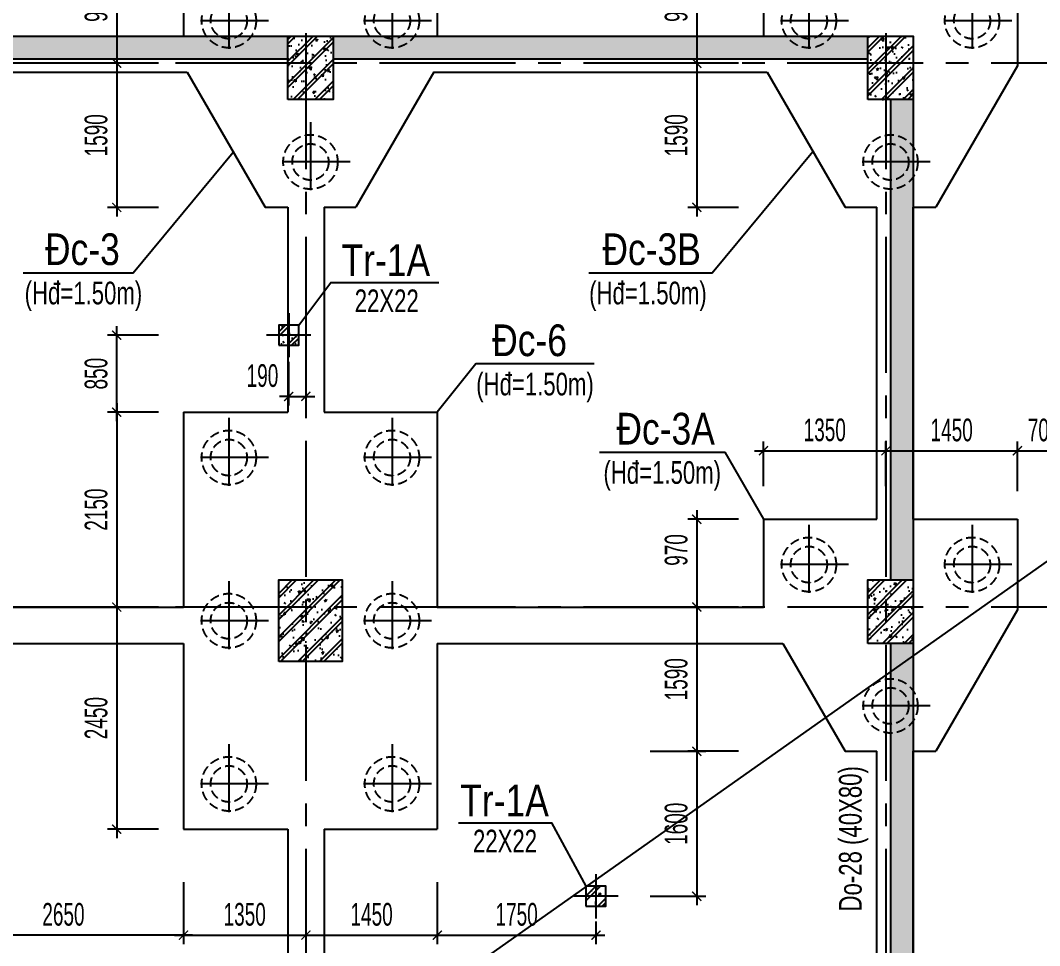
# Model space of a CAD drawing. Header units: millimetres. Extents: x 71 to 1853844, y -54216 to 5184.
# Drawn here: x 1822924 to 1834170, y -12896 to -2689 of the extents above; entities that cross this region are included whole.
import ezdxf
from ezdxf.enums import TextEntityAlignment as Align

# ---------------------------------------------------------------- set-up
doc = ezdxf.new("R2010")
doc.units = ezdxf.units.MM
doc.header["$LTSCALE"] = 1000
doc.header["$MEASUREMENT"] = 0
doc.header["$PDMODE"] = 3
doc.linetypes.add('CENTER2', pattern=[1.125, 0.75, -0.125, 0.125, -0.125])
doc.linetypes.add('HIDDEN', pattern=[0.375, 0.25, -0.125])
doc.layers.get('0').update_dxf_attribs({"linetype": 'CONTINUOUS'})
doc.layers.get('Defpoints').update_dxf_attribs({"linetype": 'CONTINUOUS'})
for name, color, linetype in [('CDC.01.AXIS', 160, 'CENTER2'), ('CDC.02.DIM', 1, 'CONTINUOUS'), ('CDC.03.BORDER', 3, 'CONTINUOUS'), ('CDC.04.HIDDEN', 8, 'HIDDEN'), ('CDC.06.TEXT', 2, 'CONTINUOUS'), ('CDC.09.COLUMN', 4, 'CONTINUOUS'), ('CDC.10.HATCH', 9, 'CONTINUOUS'), ('CDC.11.NOTE', 8, 'CONTINUOUS')]:
    doc.layers.add(name, color=color, linetype=linetype)
doc.layers.add('KCS_Plotter', color=11, linetype='CONTINUOUS', plot=False)
doc.styles.add('ARIAL', font='arial.ttf', dxfattribs={"width": 0.6})
doc.dimstyles.new('100', dxfattribs={"dimscale": 100, "dimtxt": 2.5, "dimasz": 1, "dimexe": 1, "dimexo": 0, "dimgap": 1, "dimtad": 1, "dimdec": 0, "dimdsep": 46, "dimtxsty": 'ARIAL', "dimblk": 'ARCHTICK', "dimcen": 1, "dimdle": 1, "dimclrd": 1, "dimclre": 1, "dimclrt": 2, "dimadec": 0, "dimazin": 0, "dimtfac": 0.00072, "dimtdec": 0, "dimtix": 1, "dimtmove": 2, "dimatfit": 3, "dimldrblk": 'ARCHTICK', "dimfxl": 1, "dimtolj": 1, "dimarcsym": 0})
pattern_1 = [(140, (1206.07, 2432.2), (25.100854, 286.904073), [30, -330]), (85, (1206.07, 2432.2), (-300.876853, -55.500533), [24, -264]), (190.4514, (1208.16, 2456.1), (-275.775817, 231.403753), [25.496076, -280.456845]), (136.1842, (1126.07, 2432.2), (66.207606, 426.89642), [45, -495]), (186.6356, (1131.6, 2467.78), (-389.64715, 373.86508), [38.24412, -420.6852]), (81.1842, (1126.07, 2432.2), (-389.64744, 373.86478), [36, -396]), (111, (1146.07, 2472.2), (161.047556, 238.76282), [30, -330]), (316, (1146.07, 2472.2), (146.215924, 268.75285), [24, -264]), (161.4514, (1159.5, 2492.1), (-129.0122, 336.08905), [25.496076, -280.456845]), (157.5, (1206.07, 2432.2), (-117.749785, -62.3664733), [0, -260.8, 0, -268, 0, -265]), (94.5, (1206.07, 2432.2), (-152.041275, 113.34037), [0, -152.8, 0, -254.8, 0, -101]), (57.5, (1206.07, 2343), (9.021949, 213.5289745), [0, -100, 0, -312, 0, -414]), (47.5, (1206.07, 2303), (-40.041993, 233.274468), [0, -130, 0, -207.2, 0, -294]), (45, (1206.07, 2432.2), (-120.208153, 120.208153), []), (45, (1157.07, 2432.2), (-120.208153, 120.208153), [])]

# ---------------------------------------------------------------- blocks, each defined once
blk = doc.blocks.new('D600')
at = {"layer": 'CDC.01.AXIS'}
for p, q in [((2659919, 63050), (2659919, 62175)), ((2660356, 62612), (2659482, 62612))]:
    blk.add_line(p, q, dxfattribs=at)
at = {"layer": 'CDC.04.HIDDEN', "ltscale": 0.4}
for radius in [300, 200]:
    blk.add_circle((2659919, 62612), radius, dxfattribs=at)
blk = doc.blocks.new('_ARCHTICK')
at = {"color": 0, "linetype": 'ByBlock', "const_width": 0.15}
blk.add_lwpolyline([(-0.5, -0.5), (0.5, 0.5)], dxfattribs=at)
blk = doc.blocks.new('*D95')
at = {"layer": 'CDC.02.DIM', "color": 1, "lineweight": -2, "transparency": 16777216}
for p, q in [((1823987, -2092), (1823987, -3261)), ((1824448, -2192), (1823887, -2192)), ((1824448, -3161), (1823887, -3161))]:
    blk.add_line(p, q, dxfattribs=at)
at = {"layer": 'Defpoints', "color": 0, "transparency": 16777216}
for p in [(1824448, -2192), (1823987, -3161), (1824448, -3161)]:
    blk.add_point(p, dxfattribs=at)
at = {"layer": 'CDC.02.DIM', "color": 1, "lineweight": -2, "transparency": 16777216, "xscale": 100, "yscale": 100, "zscale": 100}
for p, rotation in [((1823987, -2192), 90), ((1823987, -3161), 270)]:
    blk.add_blockref('_ARCHTICK', p, dxfattribs=dict(at, rotation=rotation))
at = {"layer": 'CDC.02.DIM', "color": 2, "transparency": 16777216, "insert": (1823760, -2531), "char_height": 250, "attachment_point": 5, "rotation": 90, "style": 'ARIAL'}
blk.add_mtext('\\A1;970', dxfattribs=at)
blk = doc.blocks.new('*D96')
at = {"layer": 'CDC.02.DIM', "color": 1, "lineweight": -2, "transparency": 16777216}
for p, q in [((1823987, -3061), (1823987, -4852)), ((1824448, -3161), (1823887, -3161)), ((1824448, -4752), (1823887, -4752))]:
    blk.add_line(p, q, dxfattribs=at)
at = {"layer": 'Defpoints', "color": 0, "transparency": 16777216}
for p in [(1824448, -3161), (1823987, -4752), (1824448, -4752)]:
    blk.add_point(p, dxfattribs=at)
at = {"layer": 'CDC.02.DIM', "color": 1, "lineweight": -2, "transparency": 16777216, "xscale": 100, "yscale": 100, "zscale": 100}
for p, rotation in [((1823987, -3161), 90), ((1823987, -4752), 270)]:
    blk.add_blockref('_ARCHTICK', p, dxfattribs=dict(at, rotation=rotation))
at = {"layer": 'CDC.02.DIM', "color": 2, "transparency": 16777216, "insert": (1823760, -3957), "char_height": 250, "attachment_point": 5, "rotation": 90, "style": 'ARIAL'}
blk.add_mtext('\\A1;1590', dxfattribs=at)
blk = doc.blocks.new('*D99')
at = {"layer": 'CDC.02.DIM', "color": 1, "lineweight": -2, "transparency": 16777216}
for p, q in [((1830387, -2092), (1830387, -3261)), ((1830848, -2192), (1830287, -2192)), ((1830848, -3161), (1830287, -3161))]:
    blk.add_line(p, q, dxfattribs=at)
at = {"layer": 'Defpoints', "color": 0, "transparency": 16777216}
for p in [(1830848, -2192), (1830387, -3161), (1830848, -3161)]:
    blk.add_point(p, dxfattribs=at)
at = {"layer": 'CDC.02.DIM', "color": 1, "lineweight": -2, "transparency": 16777216, "xscale": 100, "yscale": 100, "zscale": 100}
for p, rotation in [((1830387, -2192), 90), ((1830387, -3161), 270)]:
    blk.add_blockref('_ARCHTICK', p, dxfattribs=dict(at, rotation=rotation))
at = {"layer": 'CDC.02.DIM', "color": 2, "transparency": 16777216, "insert": (1830160, -2531), "char_height": 250, "attachment_point": 5, "rotation": 90, "style": 'ARIAL'}
blk.add_mtext('\\A1;970', dxfattribs=at)
blk = doc.blocks.new('*D100')
at = {"layer": 'CDC.02.DIM', "color": 1, "lineweight": -2, "transparency": 16777216}
for p, q in [((1830387, -3061), (1830387, -4852)), ((1830848, -3161), (1830287, -3161)), ((1830848, -4752), (1830287, -4752))]:
    blk.add_line(p, q, dxfattribs=at)
at = {"layer": 'Defpoints', "color": 0, "transparency": 16777216}
for p in [(1830848, -3161), (1830387, -4752), (1830848, -4752)]:
    blk.add_point(p, dxfattribs=at)
at = {"layer": 'CDC.02.DIM', "color": 1, "lineweight": -2, "transparency": 16777216, "xscale": 100, "yscale": 100, "zscale": 100}
for p, rotation in [((1830387, -3161), 90), ((1830387, -4752), 270)]:
    blk.add_blockref('_ARCHTICK', p, dxfattribs=dict(at, rotation=rotation))
at = {"layer": 'CDC.02.DIM', "color": 2, "transparency": 16777216, "insert": (1830160, -3957), "char_height": 250, "attachment_point": 5, "rotation": 90, "style": 'ARIAL'}
blk.add_mtext('\\A1;1590', dxfattribs=at)
blk = doc.blocks.new('*D113')
at = {"layer": 'CDC.02.DIM', "color": 1, "lineweight": -2, "transparency": 16777216}
for p, q in [((1823987, -6911), (1823987, -9261)), ((1824448, -7011), (1823887, -7011)), ((1824448, -9161), (1823887, -9161))]:
    blk.add_line(p, q, dxfattribs=at)
at = {"layer": 'Defpoints', "color": 0, "transparency": 16777216}
for p in [(1824448, -7011), (1823987, -9161), (1824448, -9161)]:
    blk.add_point(p, dxfattribs=at)
at = {"layer": 'CDC.02.DIM', "color": 1, "lineweight": -2, "transparency": 16777216, "xscale": 100, "yscale": 100, "zscale": 100}
for p, rotation in [((1823987, -7011), 90), ((1823987, -9161), 270)]:
    blk.add_blockref('_ARCHTICK', p, dxfattribs=dict(at, rotation=rotation))
at = {"layer": 'CDC.02.DIM', "color": 2, "transparency": 16777216, "insert": (1823760, -8086), "char_height": 250, "attachment_point": 5, "rotation": 90, "style": 'ARIAL'}
blk.add_mtext('\\A1;2150', dxfattribs=at)
blk = doc.blocks.new('*D114')
at = {"layer": 'CDC.02.DIM', "color": 1, "lineweight": -2, "transparency": 16777216}
for p, q in [((1823987, -9061), (1823987, -11711)), ((1824448, -9161), (1823887, -9161)), ((1824448, -11611), (1823887, -11611))]:
    blk.add_line(p, q, dxfattribs=at)
at = {"layer": 'Defpoints', "color": 0, "transparency": 16777216}
for p in [(1824448, -9161), (1823987, -11611), (1824448, -11611)]:
    blk.add_point(p, dxfattribs=at)
at = {"layer": 'CDC.02.DIM', "color": 1, "lineweight": -2, "transparency": 16777216, "xscale": 100, "yscale": 100, "zscale": 100}
for p, rotation in [((1823987, -9161), 90), ((1823987, -11611), 270)]:
    blk.add_blockref('_ARCHTICK', p, dxfattribs=dict(at, rotation=rotation))
at = {"layer": 'CDC.02.DIM', "color": 2, "transparency": 16777216, "insert": (1823760, -10386), "char_height": 250, "attachment_point": 5, "rotation": 90, "style": 'ARIAL'}
blk.add_mtext('\\A1;2450', dxfattribs=at)
blk = doc.blocks.new('*D115')
at = {"layer": 'CDC.02.DIM', "color": 1, "lineweight": -2, "transparency": 16777216}
for p, q in [((1824724, -12196), (1824724, -12880)), ((1826074, -12196), (1826074, -12880)), ((1824624, -12780), (1826174, -12780))]:
    blk.add_line(p, q, dxfattribs=at)
at = {"layer": 'Defpoints', "color": 0, "transparency": 16777216}
for p in [(1824724, -12196), (1826074, -12196), (1826074, -12780)]:
    blk.add_point(p, dxfattribs=at)
at = {"layer": 'CDC.02.DIM', "color": 1, "lineweight": -2, "transparency": 16777216, "xscale": 100, "yscale": 100, "zscale": 100, "rotation": 180}
blk.add_blockref('_ARCHTICK', (1824724, -12780), dxfattribs=at)
at = {"layer": 'CDC.02.DIM', "color": 1, "lineweight": -2, "transparency": 16777216, "xscale": 100, "yscale": 100, "zscale": 100}
blk.add_blockref('_ARCHTICK', (1826074, -12780), dxfattribs=at)
at = {"layer": 'CDC.02.DIM', "color": 2, "transparency": 16777216, "insert": (1825399, -12552), "char_height": 250, "attachment_point": 5, "style": 'ARIAL'}
blk.add_mtext('\\A1;1350', dxfattribs=at)
blk = doc.blocks.new('*D116')
at = {"layer": 'CDC.02.DIM', "color": 1, "lineweight": -2, "transparency": 16777216}
for p, q in [((1826074, -12196), (1826074, -12880)), ((1827524, -12196), (1827524, -12880)), ((1825974, -12780), (1827624, -12780))]:
    blk.add_line(p, q, dxfattribs=at)
at = {"layer": 'Defpoints', "color": 0, "transparency": 16777216}
for p in [(1826074, -12196), (1827524, -12196), (1827524, -12780)]:
    blk.add_point(p, dxfattribs=at)
at = {"layer": 'CDC.02.DIM', "color": 1, "lineweight": -2, "transparency": 16777216, "xscale": 100, "yscale": 100, "zscale": 100, "rotation": 180}
blk.add_blockref('_ARCHTICK', (1826074, -12780), dxfattribs=at)
at = {"layer": 'CDC.02.DIM', "color": 1, "lineweight": -2, "transparency": 16777216, "xscale": 100, "yscale": 100, "zscale": 100}
blk.add_blockref('_ARCHTICK', (1827524, -12780), dxfattribs=at)
at = {"layer": 'CDC.02.DIM', "color": 2, "transparency": 16777216, "insert": (1826799, -12552), "char_height": 250, "attachment_point": 5, "style": 'ARIAL'}
blk.add_mtext('\\A1;1450', dxfattribs=at)
blk = doc.blocks.new('*D135')
at = {"layer": 'CDC.02.DIM', "color": 1, "lineweight": -2, "transparency": 16777216}
for p, q in [((1831124, -7829), (1831124, -7336)), ((1832474, -7829), (1832474, -7336)), ((1831024, -7436), (1832574, -7436))]:
    blk.add_line(p, q, dxfattribs=at)
at = {"layer": 'Defpoints', "color": 0, "transparency": 16777216}
for p in [(1832474, -7436), (1831124, -7829), (1832474, -7829)]:
    blk.add_point(p, dxfattribs=at)
at = {"layer": 'CDC.02.DIM', "color": 1, "lineweight": -2, "transparency": 16777216, "xscale": 100, "yscale": 100, "zscale": 100, "rotation": 180}
blk.add_blockref('_ARCHTICK', (1831124, -7436), dxfattribs=at)
at = {"layer": 'CDC.02.DIM', "color": 1, "lineweight": -2, "transparency": 16777216, "xscale": 100, "yscale": 100, "zscale": 100}
blk.add_blockref('_ARCHTICK', (1832474, -7436), dxfattribs=at)
at = {"layer": 'CDC.02.DIM', "color": 2, "transparency": 16777216, "insert": (1831799, -7208), "char_height": 250, "attachment_point": 5, "style": 'ARIAL'}
blk.add_mtext('\\A1;1350', dxfattribs=at)
blk = doc.blocks.new('*D136')
at = {"layer": 'CDC.02.DIM', "color": 1, "lineweight": -2, "transparency": 16777216}
for p, q in [((1832474, -7829), (1832474, -7336)), ((1833924, -7829), (1833924, -7336)), ((1832374, -7436), (1834024, -7436))]:
    blk.add_line(p, q, dxfattribs=at)
at = {"layer": 'Defpoints', "color": 0, "transparency": 16777216}
for p in [(1833924, -7436), (1832474, -7829), (1833924, -7829)]:
    blk.add_point(p, dxfattribs=at)
at = {"layer": 'CDC.02.DIM', "color": 1, "lineweight": -2, "transparency": 16777216, "xscale": 100, "yscale": 100, "zscale": 100, "rotation": 180}
blk.add_blockref('_ARCHTICK', (1832474, -7436), dxfattribs=at)
at = {"layer": 'CDC.02.DIM', "color": 1, "lineweight": -2, "transparency": 16777216, "xscale": 100, "yscale": 100, "zscale": 100}
blk.add_blockref('_ARCHTICK', (1833924, -7436), dxfattribs=at)
at = {"layer": 'CDC.02.DIM', "color": 2, "transparency": 16777216, "insert": (1833199, -7209), "char_height": 250, "attachment_point": 5, "style": 'ARIAL'}
blk.add_mtext('\\A1;1450', dxfattribs=at)
blk = doc.blocks.new('*D137')
at = {"layer": 'CDC.02.DIM', "color": 1, "lineweight": -2, "transparency": 16777216}
for p, q in [((1830387, -8092), (1830387, -9261)), ((1830848, -8192), (1830287, -8192)), ((1830848, -9161), (1830287, -9161))]:
    blk.add_line(p, q, dxfattribs=at)
at = {"layer": 'Defpoints', "color": 0, "transparency": 16777216}
for p in [(1830848, -8192), (1830387, -9161), (1830848, -9161)]:
    blk.add_point(p, dxfattribs=at)
at = {"layer": 'CDC.02.DIM', "color": 1, "lineweight": -2, "transparency": 16777216, "xscale": 100, "yscale": 100, "zscale": 100}
for p, rotation in [((1830387, -8192), 90), ((1830387, -9161), 270)]:
    blk.add_blockref('_ARCHTICK', p, dxfattribs=dict(at, rotation=rotation))
at = {"layer": 'CDC.02.DIM', "color": 2, "transparency": 16777216, "insert": (1830160, -8531), "char_height": 250, "attachment_point": 5, "rotation": 90, "style": 'ARIAL'}
blk.add_mtext('\\A1;970', dxfattribs=at)
blk = doc.blocks.new('*D138')
at = {"layer": 'CDC.02.DIM', "color": 1, "lineweight": -2, "transparency": 16777216}
for p, q in [((1830387, -9061), (1830387, -10852)), ((1830848, -9161), (1830287, -9161)), ((1830848, -10752), (1830287, -10752))]:
    blk.add_line(p, q, dxfattribs=at)
at = {"layer": 'Defpoints', "color": 0, "transparency": 16777216}
for p in [(1830848, -9161), (1830387, -10752), (1830848, -10752)]:
    blk.add_point(p, dxfattribs=at)
at = {"layer": 'CDC.02.DIM', "color": 1, "lineweight": -2, "transparency": 16777216, "xscale": 100, "yscale": 100, "zscale": 100}
for p, rotation in [((1830387, -9161), 90), ((1830387, -10752), 270)]:
    blk.add_blockref('_ARCHTICK', p, dxfattribs=dict(at, rotation=rotation))
at = {"layer": 'CDC.02.DIM', "color": 2, "transparency": 16777216, "insert": (1830160, -9957), "char_height": 250, "attachment_point": 5, "rotation": 90, "style": 'ARIAL'}
blk.add_mtext('\\A1;1590', dxfattribs=at)
blk = doc.blocks.new('*D203')
at = {"layer": 'CDC.02.DIM', "color": 1, "lineweight": -2, "transparency": 16777216}
for p, q in [((1833924, -7884), (1833924, -7336)), ((1834624, -7884), (1834624, -7336)), ((1833824, -7436), (1834724, -7436))]:
    blk.add_line(p, q, dxfattribs=at)
at = {"layer": 'Defpoints', "color": 0, "transparency": 16777216}
for p in [(1834624, -7436), (1833924, -7884), (1834624, -7884)]:
    blk.add_point(p, dxfattribs=at)
at = {"layer": 'CDC.02.DIM', "color": 1, "lineweight": -2, "transparency": 16777216, "xscale": 100, "yscale": 100, "zscale": 100, "rotation": 180}
blk.add_blockref('_ARCHTICK', (1833924, -7436), dxfattribs=at)
at = {"layer": 'CDC.02.DIM', "color": 1, "lineweight": -2, "transparency": 16777216, "xscale": 100, "yscale": 100, "zscale": 100}
blk.add_blockref('_ARCHTICK', (1834624, -7436), dxfattribs=at)
at = {"layer": 'CDC.02.DIM', "color": 2, "transparency": 16777216, "insert": (1834214, -7209), "char_height": 250, "attachment_point": 5, "style": 'ARIAL'}
blk.add_mtext('\\A1;700', dxfattribs=at)
blk = doc.blocks.new('*D214')
at = {"layer": 'CDC.02.DIM', "color": 1, "lineweight": -2, "transparency": 16777216}
for p, q in [((1825884, -6455), (1825884, -6937)), ((1826074, -6455), (1826074, -6937)), ((1825884, -6837), (1825784, -6837)), ((1825884, -6837), (1826074, -6837)), ((1826074, -6837), (1826174, -6837))]:
    blk.add_line(p, q, dxfattribs=at)
at = {"layer": 'Defpoints', "color": 0, "transparency": 16777216}
for p in [(1825884, -6455), (1826074, -6455), (1826074, -6837)]:
    blk.add_point(p, dxfattribs=at)
at = {"layer": 'CDC.02.DIM', "color": 1, "lineweight": -2, "transparency": 16777216, "xscale": 100, "yscale": 100, "zscale": 100}
blk.add_blockref('_ARCHTICK', (1825884, -6837), dxfattribs=at)
at = {"layer": 'CDC.02.DIM', "color": 1, "lineweight": -2, "transparency": 16777216, "xscale": 100, "yscale": 100, "zscale": 100, "rotation": 180}
blk.add_blockref('_ARCHTICK', (1826074, -6837), dxfattribs=at)
at = {"layer": 'CDC.02.DIM', "color": 2, "transparency": 16777216, "insert": (1825595, -6609), "char_height": 250, "attachment_point": 5, "style": 'ARIAL'}
blk.add_mtext('\\A1;190', dxfattribs=at)
blk = doc.blocks.new('*D215')
at = {"layer": 'CDC.02.DIM', "color": 1, "lineweight": -2, "transparency": 16777216}
for p, q in [((1823987, -7111), (1823987, -6061)), ((1824448, -6161), (1823887, -6161)), ((1824448, -7011), (1823887, -7011))]:
    blk.add_line(p, q, dxfattribs=at)
at = {"layer": 'Defpoints', "color": 0, "transparency": 16777216}
for p in [(1823987, -6161), (1824448, -6161), (1824448, -7011)]:
    blk.add_point(p, dxfattribs=at)
at = {"layer": 'CDC.02.DIM', "color": 1, "lineweight": -2, "transparency": 16777216, "xscale": 100, "yscale": 100, "zscale": 100}
for p, rotation in [((1823987, -6161), 90), ((1823987, -7011), 270)]:
    blk.add_blockref('_ARCHTICK', p, dxfattribs=dict(at, rotation=rotation))
at = {"layer": 'CDC.02.DIM', "color": 2, "transparency": 16777216, "insert": (1823760, -6586), "char_height": 250, "attachment_point": 5, "rotation": 90, "style": 'ARIAL'}
blk.add_mtext('\\A1;850', dxfattribs=at)
blk = doc.blocks.new('*D216')
at = {"layer": 'CDC.02.DIM', "color": 1, "lineweight": -2, "transparency": 16777216}
for p, q in [((1827524, -12629), (1827524, -12880)), ((1829274, -12629), (1829274, -12880)), ((1827424, -12780), (1829374, -12780))]:
    blk.add_line(p, q, dxfattribs=at)
at = {"layer": 'Defpoints', "color": 0, "transparency": 16777216}
for p in [(1827524, -12629), (1829274, -12629), (1829274, -12780)]:
    blk.add_point(p, dxfattribs=at)
at = {"layer": 'CDC.02.DIM', "color": 1, "lineweight": -2, "transparency": 16777216, "xscale": 100, "yscale": 100, "zscale": 100, "rotation": 180}
blk.add_blockref('_ARCHTICK', (1827524, -12780), dxfattribs=at)
at = {"layer": 'CDC.02.DIM', "color": 1, "lineweight": -2, "transparency": 16777216, "xscale": 100, "yscale": 100, "zscale": 100}
blk.add_blockref('_ARCHTICK', (1829274, -12780), dxfattribs=at)
at = {"layer": 'CDC.02.DIM', "color": 2, "transparency": 16777216, "insert": (1828399, -12552), "char_height": 250, "attachment_point": 5, "style": 'ARIAL'}
blk.add_mtext('\\A1;1750', dxfattribs=at)
blk = doc.blocks.new('*D217')
at = {"layer": 'CDC.02.DIM', "color": 1, "lineweight": -2, "transparency": 16777216}
for p, q in [((1830387, -10652), (1830387, -12451)), ((1829874, -10752), (1830487, -10752)), ((1829874, -12351), (1830487, -12351))]:
    blk.add_line(p, q, dxfattribs=at)
at = {"layer": 'Defpoints', "color": 0, "transparency": 16777216}
for p in [(1829874, -10752), (1829874, -12351), (1830387, -12351)]:
    blk.add_point(p, dxfattribs=at)
at = {"layer": 'CDC.02.DIM', "color": 1, "lineweight": -2, "transparency": 16777216, "xscale": 100, "yscale": 100, "zscale": 100}
for p, rotation in [((1830387, -10752), 90), ((1830387, -12351), 270)]:
    blk.add_blockref('_ARCHTICK', p, dxfattribs=dict(at, rotation=rotation))
at = {"layer": 'CDC.02.DIM', "color": 2, "transparency": 16777216, "insert": (1830160, -11552), "char_height": 250, "attachment_point": 5, "rotation": 90, "style": 'ARIAL'}
blk.add_mtext('\\A1;1600', dxfattribs=at)
blk = doc.blocks.new('*D355')
at = {"layer": 'CDC.02.DIM', "color": 1, "lineweight": -2, "transparency": 16777216}
for p, q in [((1822074, -12629), (1822074, -12880)), ((1824724, -12629), (1824724, -12880)), ((1824824, -12780), (1821974, -12780))]:
    blk.add_line(p, q, dxfattribs=at)
at = {"layer": 'Defpoints', "color": 0, "transparency": 16777216}
for p in [(1822074, -12629), (1824724, -12629), (1822074, -12780)]:
    blk.add_point(p, dxfattribs=at)
at = {"layer": 'CDC.02.DIM', "color": 1, "lineweight": -2, "transparency": 16777216, "xscale": 100, "yscale": 100, "zscale": 100, "rotation": 180}
blk.add_blockref('_ARCHTICK', (1822074, -12780), dxfattribs=at)
at = {"layer": 'CDC.02.DIM', "color": 1, "lineweight": -2, "transparency": 16777216, "xscale": 100, "yscale": 100, "zscale": 100}
blk.add_blockref('_ARCHTICK', (1824724, -12780), dxfattribs=at)
at = {"layer": 'CDC.02.DIM', "color": 2, "transparency": 16777216, "insert": (1823399, -12552), "char_height": 250, "attachment_point": 5, "style": 'ARIAL'}
blk.add_mtext('\\A1;2650', dxfattribs=at)

msp = doc.modelspace()

# ---------------------------------------------------------------- hatches: boundary and pattern name
at = {"layer": 'CDC.10.HATCH'}
h = msp.add_hatch(dxfattribs=at)
h.set_pattern_fill('1BETONG2-BOP', color=256, scale=40, angle=90, style=0, pattern_type=2)
h.set_pattern_definition(pattern_1)
h.paths.add_polyline_path([(1785824.3, -2861.6), (1778274.3, -2861.6), (1778274.3, -3111.6), (1785824.3, -3111.6)])
h.paths.add_polyline_path([(1793774.3, -2861.6), (1786324.3, -2861.6), (1786324.3, -3111.6), (1793774.3, -3111.6)])
h.paths.add_polyline_path([(1801774.3, -2861.6), (1794274.3, -2861.6), (1794274.3, -3111.6), (1801774.3, -3111.6)])
h.paths.add_polyline_path([(1809774.3, -2861.6), (1802674.3, -2861.6), (1802674.3, -3111.6), (1809774.3, -3111.6)])
h.paths.add_polyline_path([(1817774.3, -2861.6), (1810274.3, -2861.6), (1810274.3, -3111.6), (1817774.3, -3111.6)])
h.paths.add_polyline_path([(1825874.3, -2861.6), (1818274.3, -2861.6), (1818274.3, -3111.6), (1825874.3, -3111.6)])
h.paths.add_polyline_path([(1832274.3, -2861.6), (1826374.3, -2861.6), (1826374.3, -3111.6), (1832274.3, -3111.6)])
h = msp.add_hatch(dxfattribs=at)
h.set_pattern_fill('1BETONG2-BOP', color=256, scale=40, angle=90, style=0, pattern_type=2)
h.set_pattern_definition(pattern_1)
h.paths.add_polyline_path([(1825874.3, -3561.5), (1826374.3, -3561.5), (1826374.3, -2861.5), (1825874.3, -2861.5)])
h = msp.add_hatch(dxfattribs=at)
h.set_pattern_fill('1BETONG2-BOP', color=256, scale=40, angle=90, style=0, pattern_type=2)
h.set_pattern_definition(pattern_1)
h.paths.add_polyline_path([(1825874.3, -3561.5), (1826374.3, -3561.5), (1826374.3, -2861.5), (1825874.3, -2861.5)])
h = msp.add_hatch(dxfattribs=at)
h.set_pattern_fill('1BETONG2-BOP', color=256, scale=40, angle=90, style=0, pattern_type=2)
h.set_pattern_definition(pattern_1)
h.paths.add_polyline_path([(1832274.3, -3561.5), (1832774.3, -3561.5), (1832774.3, -2861.5), (1832274.3, -2861.5)])
h = msp.add_hatch(dxfattribs=at)
h.set_pattern_fill('1BETONG2-BOP', color=256, scale=40, angle=90, style=0, pattern_type=2)
h.set_pattern_definition(pattern_1)
h.paths.add_polyline_path([(1832274.3, -3561.5), (1832774.3, -3561.5), (1832774.3, -2861.5), (1832274.3, -2861.5)])
h = msp.add_hatch(dxfattribs=at)
h.set_pattern_fill('1BETONG2-BOP', color=256, scale=40, angle=90, style=0, pattern_type=2)
h.set_pattern_definition(pattern_1)
h.paths.add_polyline_path([(1832773.7, -3561.5), (1832523.7, -3561.5), (1832523.7, -8861.5), (1832773.7, -8861.5)])
h.paths.add_polyline_path([(1832773.7, -9561.5), (1832523.7, -9561.5), (1832523.7, -14861.5), (1832773.7, -14861.5)])
h.paths.add_polyline_path([(1832773.7, -15561.5), (1832523.7, -15561.5), (1832523.7, -20761.6), (1832773.7, -20761.6)])
h = msp.add_hatch(dxfattribs=at)
h.set_pattern_fill('1BETONG2-BOP', color=256, scale=40, angle=90, style=0, pattern_type=2)
h.set_pattern_definition(pattern_1)
h.paths.add_polyline_path([(1825994.9, -6051.5), (1825774.9, -6051.5), (1825774.9, -6271.5), (1825994.9, -6271.5)])
h = msp.add_hatch(dxfattribs=at)
h.set_pattern_fill('1BETONG2-BOP', color=256, scale=40, angle=90, style=0, pattern_type=2)
h.set_pattern_definition(pattern_1)
h.paths.add_polyline_path([(1825774.3, -9761.5), (1826474.3, -9761.5), (1826474.3, -8861.5), (1825774.3, -8861.5)])
h = msp.add_hatch(dxfattribs=at)
h.set_pattern_fill('1BETONG2-BOP', color=256, scale=40, angle=90, style=0, pattern_type=2)
h.set_pattern_definition(pattern_1)
h.paths.add_polyline_path([(1825774.3, -9761.5), (1826474.3, -9761.5), (1826474.3, -8861.5), (1825774.3, -8861.5)])
h = msp.add_hatch(dxfattribs=at)
h.set_pattern_fill('1BETONG2-BOP', color=256, scale=40, angle=90, style=0, pattern_type=2)
h.set_pattern_definition(pattern_1)
h.paths.add_polyline_path([(1832274.3, -9561.5), (1832774.3, -9561.5), (1832774.3, -8861.5), (1832274.3, -8861.5)])
h = msp.add_hatch(dxfattribs=at)
h.set_pattern_fill('1BETONG2-BOP', color=256, scale=40, angle=90, style=0, pattern_type=2)
h.set_pattern_definition(pattern_1)
h.paths.add_polyline_path([(1832274.3, -9561.5), (1832774.3, -9561.5), (1832774.3, -8861.5), (1832274.3, -8861.5)])
h = msp.add_hatch(dxfattribs=at)
h.set_pattern_fill('1BETONG2-BOP', color=256, scale=40, angle=90, style=0, pattern_type=2)
h.set_pattern_definition(pattern_1)
h.paths.add_polyline_path([(1829384.5, -12241.5), (1829164.5, -12241.5), (1829164.5, -12461.5), (1829384.5, -12461.5)])

# ---------------------------------------------------------------- linework, layer by layer
at = {"layer": 'CDC.01.AXIS', "ltscale": 2}
for p, q in [((1826074.3, -578.6), (1826074.3, -35145.9)), ((1826074.3, -578.6), (1826074.3, -35145.9)), ((1832474.3, -578.6), (1832474.3, -35145.9)), ((1832474.3, -578.6), (1832474.3, -35145.9)), ((1835136, -3161.5), (1776902.9, -3161.5)), ((1835136, -3161.5), (1776902.9, -3161.5)), ((1825884.9, -5917.9), (1825884.9, -6405.1)), ((1826128.5, -6161.5), (1825641.2, -6161.5)), ((1835136.5, -9161.5), (1776902.9, -9161.5)), ((1835136.5, -9161.5), (1803103.6, -9161.5)), ((1829274.5, -12107.9), (1829274.5, -12595.1)), ((1829518.1, -12351.5), (1829030.8, -12351.5))]:
    msp.add_line(p, q, dxfattribs=at)
at = {"layer": 'CDC.03.BORDER'}
for p, q in [((1824724.3, -2191.9), (1824724.3, -2861.6)), ((1827524.3, -2191.9), (1827524.3, -2861.6)), ((1831124.3, -2191.9), (1831124.3, -2861.6)), ((1833924.3, -2191.9), (1833924.3, -3191.9)), ((1819424.3, -2861.6), (1824724.3, -2861.6)), ((1827524.3, -2861.6), (1831124.3, -2861.6)), ((1833924.3, -3191.9), (1833024.3, -4750.7)), ((1819424.3, -3261.6), (1824764.5, -3261.6)), ((1824764.5, -3261.6), (1825624.3, -4750.7)), ((1827484, -3261.6), (1826624.3, -4750.7)), ((1827484, -3261.6), (1831164.5, -3261.6)), ((1831164.5, -3261.6), (1832024.3, -4750.7)), ((1825624.3, -4750.7), (1825874.3, -4750.7)), ((1825874.3, -4750.7), (1825874.3, -7011.5)), ((1826274.3, -4750.7), (1826274.3, -7011.5)), ((1826274.3, -4750.7), (1826624.3, -4750.7)), ((1832024.3, -4750.7), (1832373.7, -4750.7)), ((1832373.7, -8191.9), (1832373.7, -4750.7)), ((1832773.7, -8191.9), (1832773.7, -4750.7)), ((1832773.7, -4750.7), (1833024.3, -4750.7)), ((1824724.3, -7011.5), (1825874.3, -7011.5)), ((1824724.3, -7011.5), (1824724.3, -9161.5)), ((1826274.3, -7011.5), (1827524.3, -7011.5)), ((1827524.3, -7011.5), (1827524.3, -9161.5)), ((1831124.3, -8191.9), (1832373.7, -8191.9)), ((1831124.3, -8191.9), (1831124.3, -9161.5)), ((1832773.7, -8191.9), (1833924.3, -8191.9)), ((1833924.3, -8191.9), (1833924.3, -9191.9)), ((1819424.3, -9161.5), (1824724.3, -9161.5)), ((1827524.3, -9161.5), (1831124.3, -9161.5)), ((1833924.3, -9191.9), (1833024.3, -10750.7)), ((1819424.3, -9561.5), (1824724.3, -9561.5)), ((1824724.3, -9561.5), (1824724.3, -11611.5)), ((1827524.3, -9561.5), (1831337.7, -9561.5)), ((1827524.3, -9561.5), (1827524.3, -11611.5)), ((1831337.7, -9561.5), (1832024.3, -10750.7)), ((1832024.3, -10750.7), (1832373.7, -10750.7)), ((1832373.7, -14191.9), (1832373.7, -10750.7)), ((1832773.7, -14191.9), (1832773.7, -10750.7)), ((1832773.7, -10750.7), (1833024.3, -10750.7)), ((1824724.3, -11611.5), (1825874.3, -11611.5)), ((1825874.3, -11611.5), (1825874.3, -13011.5)), ((1826274.3, -11611.5), (1826274.3, -13011.5)), ((1826274.3, -11611.5), (1827524.3, -11611.5))]:
    msp.add_line(p, q, dxfattribs=at)
at = {"layer": 'CDC.09.COLUMN'}
for p, q in [((1777774.3, -2861.6), (1832773.7, -2861.6)), ((1832773.7, -2861.6), (1832773.7, -20761.6)), ((1818274.3, -3111.6), (1825874.3, -3111.6)), ((1826374.3, -3111.6), (1832274.3, -3111.6)), ((1832523.7, -3561.5), (1832523.7, -8861.5)), ((1832523.7, -9561.5), (1832523.7, -14861.5))]:
    msp.add_line(p, q, dxfattribs=at)
at = {"layer": 'CDC.09.COLUMN', "ltscale": 2000}
for points in [[(1825874.3, -3561.5), (1825874.3, -2861.5), (1826374.3, -2861.5), (1826374.3, -3561.5)], [(1825874.3, -3561.5), (1825874.3, -2861.5), (1826374.3, -2861.5), (1826374.3, -3561.5)], [(1825874.3, -3561.5), (1825874.3, -2861.5), (1826374.3, -2861.5), (1826374.3, -3561.5)], [(1825874.3, -3561.5), (1825874.3, -2861.5), (1826374.3, -2861.5), (1826374.3, -3561.5)], [(1832274.3, -3561.5), (1832274.3, -2861.5), (1832774.3, -2861.5), (1832774.3, -3561.5)], [(1832274.3, -3561.5), (1832274.3, -2861.5), (1832774.3, -2861.5), (1832774.3, -3561.5)], [(1832274.3, -3561.5), (1832274.3, -2861.5), (1832774.3, -2861.5), (1832774.3, -3561.5)], [(1832274.3, -3561.5), (1832274.3, -2861.5), (1832774.3, -2861.5), (1832774.3, -3561.5)], [(1825774.9, -6271.5), (1825994.9, -6271.5), (1825994.9, -6051.5), (1825774.9, -6051.5)], [(1825774.3, -9761.5), (1825774.3, -8861.5), (1826474.3, -8861.5), (1826474.3, -9761.5)], [(1825774.3, -9761.5), (1825774.3, -8861.5), (1826474.3, -8861.5), (1826474.3, -9761.5)], [(1825774.3, -9761.5), (1825774.3, -8861.5), (1826474.3, -8861.5), (1826474.3, -9761.5)], [(1825774.3, -9761.5), (1825774.3, -8861.5), (1826474.3, -8861.5), (1826474.3, -9761.5)], [(1832274.3, -9561.5), (1832274.3, -8861.5), (1832774.3, -8861.5), (1832774.3, -9561.5)], [(1832274.3, -9561.5), (1832274.3, -8861.5), (1832774.3, -8861.5), (1832774.3, -9561.5)], [(1832274.3, -9561.5), (1832274.3, -8861.5), (1832774.3, -8861.5), (1832774.3, -9561.5)], [(1832274.3, -9561.5), (1832274.3, -8861.5), (1832774.3, -8861.5), (1832774.3, -9561.5)], [(1829164.5, -12461.5), (1829384.5, -12461.5), (1829384.5, -12241.5), (1829164.5, -12241.5)]]:
    msp.add_lwpolyline(points, close=True, dxfattribs=at)
at = {"layer": 'CDC.11.NOTE'}
for points in [[(1822954.4, -5473.2), (1824167.8, -5473.2), (1825272.9, -4142.1)], [(1829196.8, -5473.2), (1830557.8, -5473.2), (1831668.8, -4135)], [(1825994.9, -6051.5), (1826348.8, -5582.4), (1827541.9, -5582.4)], [(1829253.4, -6478), (1827950.7, -6478), (1827524.3, -7011.5)], [(1829314.1, -7453.2), (1830697.8, -7453.2), (1831124.3, -8191.9)], [(1827757.6, -11542.3), (1828785.3, -11542.3), (1829164.5, -12241.5)]]:
    msp.add_lwpolyline(points, dxfattribs=at)
at = {"layer": 'KCS_Plotter'}
msp.add_line((1853843.8, 5184), (1769743.8, -54216), dxfattribs=at)

# ---------------------------------------------------------------- block references
at = {"layer": 'CDC.03.BORDER'}
for p in [(-834694.6, -65304.3), (-832894.6, -65304.3), (-828294.6, -65304.3), (-826494.6, -65304.3), (-833794.6, -66863.1), (-827394.6, -66863.1), (-834694.6, -70123.9), (-832894.6, -70123.9), (-828294.6, -71304.3), (-826494.6, -71304.3), (-834694.6, -71923.9), (-832894.6, -71923.9), (-827394.6, -72863.1), (-834694.6, -73723.9), (-832894.6, -73723.9)]:
    msp.add_blockref('D600', p, dxfattribs=at)

# ---------------------------------------------------------------- texts
at = {"layer": 'CDC.06.TEXT', "style": 'ARIAL'}
for s, height, width, p in [('Đc-3', 350, 0.8, (1823608, -5213.1)), ('Đc-3B', 350, 0.8, (1829888.6, -5213.1)), ('Tr-1A', 350, 0.8, (1826956.2, -5334.9)), ('(Hđ=1.50m)', 250, 0.7, (1823619.7, -5696.4)), ('(Hđ=1.50m)', 250, 0.7, (1829848, -5696.4)), ('22X22', 250, 0.7, (1826966.1, -5782.4)), ('Đc-6', 350, 0.8, (1828542.1, -6217.9)), ('(Hđ=1.50m)', 250, 0.7, (1828601.9, -6701.2)), ('Đc-3A', 350, 0.8, (1830043.1, -7193.1)), ('(Hđ=1.50m)', 250, 0.7, (1830005.7, -7676.4)), ('Tr-1A', 350, 0.8, (1828266, -11294.7)), ('22X22', 250, 0.7, (1828271, -11742.3))]:
    msp.add_text(s, height=height, dxfattribs=dict(at, width=width)).set_placement(p, align=Align.MIDDLE_CENTER)
at = {"layer": 'CDC.06.TEXT', "style": 'ARIAL', "width": 0.7}
msp.add_text('Do-28 (40X80)', height=250, rotation=90, dxfattribs=at).set_placement((1832080.8, -11717.4), align=Align.MIDDLE_CENTER)

# ---------------------------------------------------------------- dimensions: what is measured, and where the dimension line sits
at = {"layer": 'CDC.02.DIM'}
for base, p1, p2, picture, middle in [((1823987.2, -3161.5), (1824448.1, -2191.9), (1824448.1, -3161.5), '*D95', (1823759.5, -2531)), ((1830387.2, -3161.5), (1830848.1, -2191.9), (1830848.1, -3161.5), '*D99', (1830159.5, -2531)), ((1830387.2, -9161.5), (1830848.1, -8191.9), (1830848.1, -9161.5), '*D137', (1830159.5, -8531))]:
    dim = msp.add_linear_dim(base=base, p1=p1, p2=p2, angle=90, dimstyle='100', dxfattribs=at)
    dim.commit()
    dim.dimension.update_dxf_attribs({"geometry": picture, "text_midpoint": middle, "dimtype": 160})
for base, p1, p2, picture, middle in [((1823987.2, -4751.7), (1824448.1, -3161.5), (1824448.1, -4751.7), '*D96', (1823759.5, -3956.6)), ((1830387.2, -4751.7), (1830848.1, -3161.5), (1830848.1, -4751.7), '*D100', (1830159.5, -3956.6)), ((1823987.2, -6161.5), (1824448.1, -7011.5), (1824448.1, -6161.5), '*D215', (1823759.5, -6586.5)), ((1823987.2, -9161.5), (1824448.1, -7011.5), (1824448.1, -9161.5), '*D113', (1823759.5, -8086.5)), ((1823987.2, -11611.5), (1824448.1, -9161.5), (1824448.1, -11611.5), '*D114', (1823759.5, -10386.5)), ((1830387.2, -10751.7), (1830848.1, -9161.5), (1830848.1, -10751.7), '*D138', (1830159.5, -9956.6)), ((1830387.2, -12351.5), (1829874.4, -10751.7), (1829874.4, -12351.5), '*D217', (1830159.5, -11551.6))]:
    dim = msp.add_linear_dim(base=base, p1=p1, p2=p2, angle=90, dimstyle='100', dxfattribs=at)
    dim.commit()
    dim.dimension.update_dxf_attribs({"geometry": picture, "text_midpoint": middle})
for base, p1, p2, picture, middle in [((1826074.3, -6836.6), (1825883.9, -6455.2), (1826074.3, -6455.2), '*D214', (1825594.7, -6609)), ((1834624.3, -7436.2), (1833924.3, -7883.8), (1834624.3, -7883.8), '*D203', (1834214.2, -7208.6))]:
    dim = msp.add_linear_dim(base=base, p1=p1, p2=p2, dimstyle='100', dxfattribs=at)
    dim.commit()
    dim.dimension.update_dxf_attribs({"geometry": picture, "text_midpoint": middle, "dimtype": 160})
for base, p1, p2, picture, middle in [((1832474.3, -7436.2), (1831124.3, -7828.9), (1832474.3, -7828.9), '*D135', (1831799.3, -7208.5)), ((1833924.3, -7436.2), (1832474.3, -7828.9), (1833924.3, -7828.9), '*D136', (1833199.3, -7208.6)), ((1826074.3, -12779.7), (1824724.3, -12196), (1826074.3, -12196), '*D115', (1825399.3, -12552)), ((1827524.3, -12779.7), (1826074.3, -12196), (1827524.3, -12196), '*D116', (1826799.3, -12552.1)), ((1822074.3, -12779.7), (1824724.3, -12629.1), (1822074.3, -12629.1), '*D355', (1823399.3, -12552.1)), ((1829274.5, -12779.7), (1827524.3, -12629.1), (1829274.5, -12629.1), '*D216', (1828399.4, -12552.1))]:
    dim = msp.add_linear_dim(base=base, p1=p1, p2=p2, dimstyle='100', dxfattribs=at)
    dim.commit()
    dim.dimension.update_dxf_attribs({"geometry": picture, "text_midpoint": middle})

doc.saveas('drawing.dxf')
